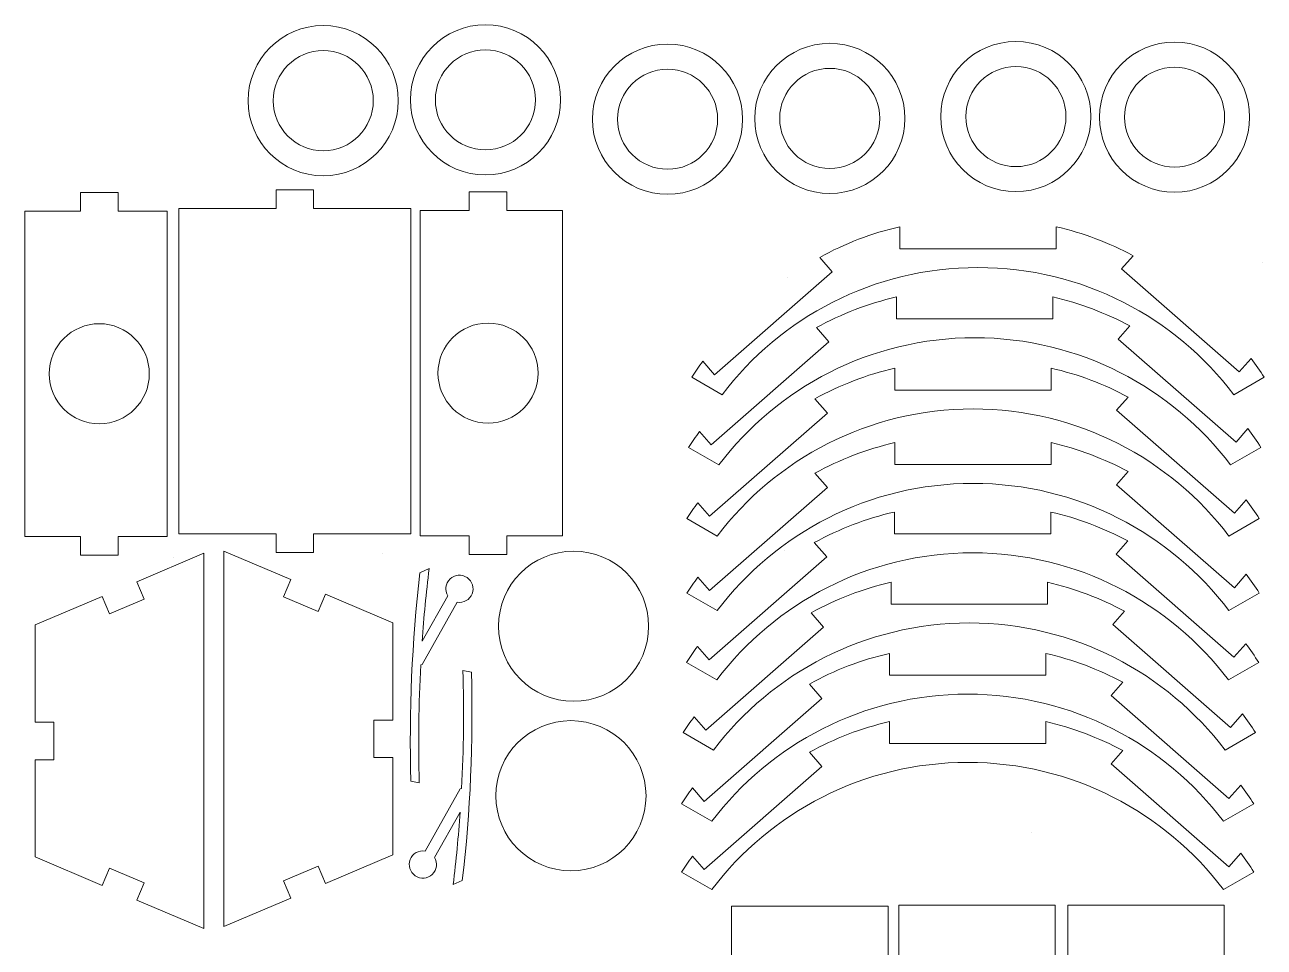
# Model space of a CAD drawing. Header units: centimetres. Extents: x -259 to 261, y 17 to 228.
# Drawn here: x -57.76 to -40.72, y 204.87 to 217.55 of the extents above; entities that cross this region are included whole.
import ezdxf

# ---------------------------------------------------------------- set-up
doc = ezdxf.new("R2010")
doc.units = ezdxf.units.CM
doc.header["$MEASUREMENT"] = 0
doc.layers.add('layer 1', color=7, linetype='Continuous')

msp = doc.modelspace()

# ---------------------------------------------------------------- linework, layer by layer
at = {"layer": 'layer 1', "color": 250, "lineweight": 9}
for points, knots in [([(-53.65698, 217.5347), (-54.22694, 217.5347), (-54.68898, 217.07265), (-54.68898, 216.50269), (-54.68898, 216.50269), (-54.68898, 215.93274), (-54.22694, 215.4707), (-53.65698, 215.4707), (-53.65698, 215.4707), (-53.08702, 215.4707), (-52.62498, 215.93274), (-52.62498, 216.50269), (-52.62498, 216.50269), (-52.62498, 217.07265), (-53.08701, 217.5347), (-53.65697, 217.5347)], [0, 0, 0, 0, 0.2, 0.2, 0.2, 0.2, 0.4, 0.4, 0.4, 0.4, 0.6, 0.6, 0.6, 0.6, 1, 1, 1, 1]), ([(-51.42718, 217.54594), (-51.99714, 217.54594), (-52.45918, 217.08389), (-52.45918, 216.51393), (-52.45918, 216.51393), (-52.45918, 215.94398), (-51.99714, 215.48194), (-51.42718, 215.48194), (-51.42718, 215.48194), (-50.85722, 215.48194), (-50.39518, 215.94398), (-50.39518, 216.51393), (-50.39518, 216.51393), (-50.39518, 217.08389), (-50.85721, 217.54594), (-51.42717, 217.54594)], [0, 0, 0, 0, 0.2, 0.2, 0.2, 0.2, 0.4, 0.4, 0.4, 0.4, 0.6, 0.6, 0.6, 0.6, 1, 1, 1, 1]), ([(-51.42718, 217.20194), (-51.80715, 217.20194), (-52.11518, 216.89391), (-52.11518, 216.51393), (-52.11518, 216.51393), (-52.11518, 216.13398), (-51.80715, 215.82593), (-51.42718, 215.82593), (-51.42718, 215.82593), (-51.04721, 215.82593), (-50.73918, 216.13397), (-50.73918, 216.51393), (-50.73918, 216.51393), (-50.73918, 216.89391), (-51.04721, 217.20194), (-51.42718, 217.20194)], [0, 0, 0, 0, 0.2, 0.2, 0.2, 0.2, 0.4, 0.4, 0.4, 0.4, 0.6, 0.6, 0.6, 0.6, 1, 1, 1, 1]), ([(-48.92411, 217.27986), (-49.49406, 217.27986), (-49.95611, 216.8178), (-49.95611, 216.24785), (-49.95611, 216.24785), (-49.95611, 215.6779), (-49.49406, 215.21586), (-48.92411, 215.21586), (-48.92411, 215.21586), (-48.35415, 215.21586), (-47.89211, 215.6779), (-47.89211, 216.24785), (-47.89211, 216.24785), (-47.89211, 216.8178), (-48.35414, 217.27986), (-48.9241, 217.27986)], [0, 0, 0, 0, 0.2, 0.2, 0.2, 0.2, 0.4, 0.4, 0.4, 0.4, 0.6, 0.6, 0.6, 0.6, 1, 1, 1, 1]), ([(-46.69431, 217.2911), (-47.26426, 217.2911), (-47.72631, 216.82904), (-47.72631, 216.25909), (-47.72631, 216.25909), (-47.72631, 215.68914), (-47.26426, 215.2271), (-46.69431, 215.2271), (-46.69431, 215.2271), (-46.12435, 215.2271), (-45.66231, 215.68914), (-45.66231, 216.25909), (-45.66231, 216.25909), (-45.66231, 216.82904), (-46.12434, 217.2911), (-46.6943, 217.2911)], [0, 0, 0, 0, 0.2, 0.2, 0.2, 0.2, 0.4, 0.4, 0.4, 0.4, 0.6, 0.6, 0.6, 0.6, 1, 1, 1, 1]), ([(-44.13663, 217.31626), (-44.70659, 217.31626), (-45.16863, 216.85421), (-45.16863, 216.28425), (-45.16863, 216.28425), (-45.16863, 215.7143), (-44.70659, 215.25226), (-44.13663, 215.25226), (-44.13663, 215.25226), (-43.56668, 215.25226), (-43.10463, 215.7143), (-43.10463, 216.28425), (-43.10463, 216.28425), (-43.10463, 216.85421), (-43.56667, 217.31626), (-44.13662, 217.31626)], [0, 0, 0, 0, 0.2, 0.2, 0.2, 0.2, 0.4, 0.4, 0.4, 0.4, 0.6, 0.6, 0.6, 0.6, 1, 1, 1, 1]), ([(-41.95578, 217.30827), (-42.52574, 217.30827), (-42.98778, 216.84622), (-42.98778, 216.27626), (-42.98778, 216.27626), (-42.98778, 215.70631), (-42.52574, 215.24427), (-41.95578, 215.24427), (-41.95578, 215.24427), (-41.38583, 215.24427), (-40.92378, 215.70631), (-40.92378, 216.27626), (-40.92378, 216.27626), (-40.92378, 216.84622), (-41.38582, 217.30827), (-41.95578, 217.30827)], [0, 0, 0, 0, 0.2, 0.2, 0.2, 0.2, 0.4, 0.4, 0.4, 0.4, 0.6, 0.6, 0.6, 0.6, 1, 1, 1, 1]), ([(-53.65698, 217.1907), (-54.03695, 217.1907), (-54.34498, 216.88267), (-54.34498, 216.50269), (-54.34498, 216.50269), (-54.34498, 216.12274), (-54.03695, 215.8147), (-53.65698, 215.8147), (-53.65698, 215.8147), (-53.27701, 215.8147), (-52.96898, 216.12272), (-52.96898, 216.50269), (-52.96898, 216.50269), (-52.96898, 216.88267), (-53.27701, 217.1907), (-53.65698, 217.1907)], [0, 0, 0, 0, 0.2, 0.2, 0.2, 0.2, 0.4, 0.4, 0.4, 0.4, 0.6, 0.6, 0.6, 0.6, 1, 1, 1, 1]), ([(-48.92411, 216.93586), (-49.30408, 216.93586), (-49.61211, 216.62782), (-49.61211, 216.24785), (-49.61211, 216.24785), (-49.61211, 215.86789), (-49.30408, 215.55986), (-48.92411, 215.55986), (-48.92411, 215.55986), (-48.54414, 215.55986), (-48.23611, 215.86787), (-48.23611, 216.24785), (-48.23611, 216.24785), (-48.23611, 216.62782), (-48.54413, 216.93586), (-48.92411, 216.93586)], [0, 0, 0, 0, 0.2, 0.2, 0.2, 0.2, 0.4, 0.4, 0.4, 0.4, 0.6, 0.6, 0.6, 0.6, 1, 1, 1, 1]), ([(-46.69431, 216.9471), (-47.07428, 216.9471), (-47.38231, 216.63906), (-47.38231, 216.25909), (-47.38231, 216.25909), (-47.38231, 215.87913), (-47.07428, 215.57109), (-46.69431, 215.57109), (-46.69431, 215.57109), (-46.31434, 215.57109), (-46.00631, 215.87912), (-46.00631, 216.25909), (-46.00631, 216.25909), (-46.00631, 216.63906), (-46.31433, 216.9471), (-46.69431, 216.9471)], [0, 0, 0, 0, 0.2, 0.2, 0.2, 0.2, 0.4, 0.4, 0.4, 0.4, 0.6, 0.6, 0.6, 0.6, 1, 1, 1, 1]), ([(-44.13663, 216.97226), (-44.51661, 216.97226), (-44.82463, 216.66423), (-44.82463, 216.28425), (-44.82463, 216.28425), (-44.82463, 215.9043), (-44.51661, 215.59625), (-44.13663, 215.59625), (-44.13663, 215.59625), (-43.75667, 215.59625), (-43.44863, 215.90429), (-43.44863, 216.28425), (-43.44863, 216.28425), (-43.44863, 216.66423), (-43.75666, 216.97226), (-44.13663, 216.97226)], [0, 0, 0, 0, 0.2, 0.2, 0.2, 0.2, 0.4, 0.4, 0.4, 0.4, 0.6, 0.6, 0.6, 0.6, 1, 1, 1, 1]), ([(-41.95578, 216.96427), (-42.33576, 216.96427), (-42.64378, 216.65624), (-42.64378, 216.27626), (-42.64378, 216.27626), (-42.64378, 215.89631), (-42.33576, 215.58826), (-41.95578, 215.58826), (-41.95578, 215.58826), (-41.57582, 215.58826), (-41.26778, 215.8963), (-41.26778, 216.27626), (-41.26778, 216.27626), (-41.26778, 216.65624), (-41.57581, 216.96427), (-41.95578, 216.96427)], [0, 0, 0, 0, 0.2, 0.2, 0.2, 0.2, 0.4, 0.4, 0.4, 0.4, 0.6, 0.6, 0.6, 0.6, 1, 1, 1, 1]), ([(-52.45239, 210.54857), (-52.45239, 210.54857), (-52.45239, 215.02057), (-52.45239, 215.02057), (-52.45239, 215.02057), (-52.45239, 215.02057), (-53.78938, 215.02057), (-53.78938, 215.02057), (-53.78938, 215.02057), (-53.78938, 215.02057), (-53.78938, 215.27857), (-53.78938, 215.27857), (-53.78938, 215.27857), (-53.78938, 215.27857), (-54.30538, 215.27857), (-54.30538, 215.27857), (-54.30538, 215.27857), (-54.30538, 215.27857), (-54.30538, 215.02057), (-54.30538, 215.02057), (-54.30538, 215.02057), (-54.30538, 215.02057), (-55.64236, 215.02057), (-55.64236, 215.02057), (-55.64236, 215.02057), (-55.64236, 215.02057), (-55.64236, 210.54857), (-55.64236, 210.54857), (-55.64236, 210.54857), (-55.64236, 210.54857), (-54.30538, 210.54857), (-54.30538, 210.54857), (-54.30538, 210.54857), (-54.30538, 210.54857), (-54.30538, 210.29056), (-54.30538, 210.29056), (-54.30538, 210.29056), (-54.30538, 210.29056), (-53.78938, 210.29056), (-53.78938, 210.29056), (-53.78938, 210.29056), (-53.78938, 210.29056), (-53.78938, 210.54857), (-53.78938, 210.54857), (-53.78938, 210.54857), (-53.78938, 210.54857), (-52.45239, 210.54857), (-52.45239, 210.54857)], [0, 0, 0, 0, 0.07692308, 0.07692308, 0.07692308, 0.07692308, 0.15384615, 0.15384615, 0.15384615, 0.15384615, 0.23076923, 0.23076923, 0.23076923, 0.23076923, 0.30769231, 0.30769231, 0.30769231, 0.30769231, 0.38461538, 0.38461538, 0.38461538, 0.38461538, 0.46153846, 0.46153846, 0.46153846, 0.46153846, 0.53846154, 0.53846154, 0.53846154, 0.53846154, 0.61538462, 0.61538462, 0.61538462, 0.61538462, 0.69230769, 0.69230769, 0.69230769, 0.69230769, 0.76923077, 0.76923077, 0.76923077, 0.76923077, 0.84615385, 0.84615385, 0.84615385, 0.84615385, 1, 1, 1, 1]), ([(-45.73265, 214.76902), (-45.73265, 214.76902), (-45.73265, 214.46803), (-45.73265, 214.46803), (-45.73265, 214.46803), (-45.73265, 214.46803), (-43.58265, 214.46803), (-43.58265, 214.46803), (-43.58265, 214.46803), (-43.58265, 214.46803), (-43.58265, 214.76902), (-43.58265, 214.76902)], [0, 0, 0, 0, 0.25, 0.25, 0.25, 0.25, 0.5, 0.5, 0.5, 0.5, 1, 1, 1, 1]), ([(-48.43989, 212.91996), (-48.43989, 212.91996), (-48.27819, 212.73517), (-48.27819, 212.73517), (-48.27819, 212.73517), (-48.27819, 212.73517), (-46.66024, 214.15107), (-46.66024, 214.15107), (-46.66024, 214.15107), (-46.66024, 214.15107), (-46.83309, 214.34859), (-46.83309, 214.34859)], [0, 0, 0, 0, 0.25, 0.25, 0.25, 0.25, 0.5, 0.5, 0.5, 0.5, 1, 1, 1, 1]), ([(-42.52526, 214.3719), (-42.52526, 214.3719), (-42.68411, 214.19038), (-42.68411, 214.19038), (-42.68411, 214.19038), (-42.68411, 214.19038), (-41.06617, 212.77448), (-41.06617, 212.77448), (-41.06617, 212.77448), (-41.06617, 212.77448), (-40.90446, 212.95927), (-40.90446, 212.95927)], [0, 0, 0, 0, 0.25, 0.25, 0.25, 0.25, 0.5, 0.5, 0.5, 0.5, 1, 1, 1, 1]), ([(-41.14047, 212.46099), (-41.94613, 213.52302), (-43.22179, 214.20895), (-44.65765, 214.20895), (-44.65765, 214.20895), (-46.0935, 214.20895), (-47.36917, 213.52302), (-48.17482, 212.46099)], [0, 0, 0, 0, 0.33333333, 0.33333333, 0.33333333, 0.33333333, 1, 1, 1, 1]), ([(-45.77774, 213.80379), (-45.77774, 213.80379), (-45.77774, 213.50279), (-45.77774, 213.50279), (-45.77774, 213.50279), (-45.77774, 213.50279), (-43.62774, 213.50279), (-43.62774, 213.50279), (-43.62774, 213.50279), (-43.62774, 213.50279), (-43.62774, 213.80379), (-43.62774, 213.80379)], [0, 0, 0, 0, 0.25, 0.25, 0.25, 0.25, 0.5, 0.5, 0.5, 0.5, 1, 1, 1, 1]), ([(-56.73478, 213.43622), (-57.11476, 213.43622), (-57.42278, 213.12821), (-57.42278, 212.74823), (-57.42278, 212.74823), (-57.42278, 212.36826), (-57.11476, 212.06022), (-56.73478, 212.06022), (-56.73478, 212.06022), (-56.35482, 212.06022), (-56.04678, 212.36826), (-56.04678, 212.74823), (-56.04678, 212.74823), (-56.04678, 213.12819), (-56.35481, 213.43622), (-56.73478, 213.43622)], [0, 0, 0, 0, 0.2, 0.2, 0.2, 0.2, 0.4, 0.4, 0.4, 0.4, 0.6, 0.6, 0.6, 0.6, 1, 1, 1, 1]), ([(-51.39127, 213.44529), (-51.77124, 213.44529), (-52.07927, 213.13727), (-52.07927, 212.7573), (-52.07927, 212.7573), (-52.07927, 212.37732), (-51.77124, 212.06929), (-51.39127, 212.06929), (-51.39127, 212.06929), (-51.0113, 212.06929), (-50.70327, 212.37732), (-50.70327, 212.7573), (-50.70327, 212.7573), (-50.70327, 213.13725), (-51.01129, 213.44529), (-51.39127, 213.44529)], [0, 0, 0, 0, 0.2, 0.2, 0.2, 0.2, 0.4, 0.4, 0.4, 0.4, 0.6, 0.6, 0.6, 0.6, 1, 1, 1, 1]), ([(-48.48498, 211.95472), (-48.48498, 211.95472), (-48.32328, 211.76993), (-48.32328, 211.76993), (-48.32328, 211.76993), (-48.32328, 211.76993), (-46.70533, 213.18583), (-46.70533, 213.18583), (-46.70533, 213.18583), (-46.70533, 213.18583), (-46.87818, 213.38335), (-46.87818, 213.38335)], [0, 0, 0, 0, 0.25, 0.25, 0.25, 0.25, 0.5, 0.5, 0.5, 0.5, 1, 1, 1, 1]), ([(-42.57035, 213.40666), (-42.57035, 213.40666), (-42.7292, 213.22514), (-42.7292, 213.22514), (-42.7292, 213.22514), (-42.7292, 213.22514), (-41.11126, 211.80924), (-41.11126, 211.80924), (-41.11126, 211.80924), (-41.11126, 211.80924), (-40.94955, 211.99403), (-40.94955, 211.99403)], [0, 0, 0, 0, 0.25, 0.25, 0.25, 0.25, 0.5, 0.5, 0.5, 0.5, 1, 1, 1, 1]), ([(-41.18556, 211.49575), (-41.99122, 212.55779), (-43.26688, 213.24371), (-44.70274, 213.24371), (-44.70274, 213.24371), (-46.13859, 213.24371), (-47.41426, 212.55779), (-48.21991, 211.49575)], [0, 0, 0, 0, 0.33333333, 0.33333333, 0.33333333, 0.33333333, 1, 1, 1, 1]), ([(-45.80048, 212.82537), (-45.80048, 212.82537), (-45.80048, 212.52437), (-45.80048, 212.52437), (-45.80048, 212.52437), (-45.80048, 212.52437), (-43.65048, 212.52437), (-43.65048, 212.52437), (-43.65048, 212.52437), (-43.65048, 212.52437), (-43.65048, 212.82537), (-43.65048, 212.82537)], [0, 0, 0, 0, 0.25, 0.25, 0.25, 0.25, 0.5, 0.5, 0.5, 0.5, 1, 1, 1, 1]), ([(-42.5931, 212.42823), (-42.5931, 212.42823), (-42.75195, 212.24672), (-42.75195, 212.24672), (-42.75195, 212.24672), (-42.75195, 212.24672), (-41.134, 210.83081), (-41.134, 210.83081), (-41.134, 210.83081), (-41.134, 210.83081), (-40.9723, 211.0156), (-40.9723, 211.0156)], [0, 0, 0, 0, 0.25, 0.25, 0.25, 0.25, 0.5, 0.5, 0.5, 0.5, 1, 1, 1, 1]), ([(-48.50773, 210.9763), (-48.50773, 210.9763), (-48.34602, 210.79151), (-48.34602, 210.79151), (-48.34602, 210.79151), (-48.34602, 210.79151), (-46.72808, 212.2074), (-46.72808, 212.2074), (-46.72808, 212.2074), (-46.72808, 212.2074), (-46.90093, 212.40493), (-46.90093, 212.40493)], [0, 0, 0, 0, 0.25, 0.25, 0.25, 0.25, 0.5, 0.5, 0.5, 0.5, 1, 1, 1, 1]), ([(-41.20831, 210.51733), (-42.01396, 211.57937), (-43.28963, 212.26528), (-44.72548, 212.26528), (-44.72548, 212.26528), (-46.16134, 212.26528), (-47.43701, 211.57937), (-48.24266, 210.51733)], [0, 0, 0, 0, 0.33333333, 0.33333333, 0.33333333, 0.33333333, 1, 1, 1, 1]), ([(-45.80048, 211.80143), (-45.80048, 211.80143), (-45.80048, 211.50043), (-45.80048, 211.50043), (-45.80048, 211.50043), (-45.80048, 211.50043), (-43.65048, 211.50043), (-43.65048, 211.50043), (-43.65048, 211.50043), (-43.65048, 211.50043), (-43.65048, 211.80143), (-43.65048, 211.80143)], [0, 0, 0, 0, 0.25, 0.25, 0.25, 0.25, 0.5, 0.5, 0.5, 0.5, 1, 1, 1, 1]), ([(-42.5931, 211.40429), (-42.5931, 211.40429), (-42.75195, 211.22277), (-42.75195, 211.22277), (-42.75195, 211.22277), (-42.75195, 211.22277), (-41.134, 209.80688), (-41.134, 209.80688), (-41.134, 209.80688), (-41.134, 209.80688), (-40.9723, 209.99167), (-40.9723, 209.99167)], [0, 0, 0, 0, 0.25, 0.25, 0.25, 0.25, 0.5, 0.5, 0.5, 0.5, 1, 1, 1, 1]), ([(-48.50773, 209.95236), (-48.50773, 209.95236), (-48.34602, 209.76757), (-48.34602, 209.76757), (-48.34602, 209.76757), (-48.34602, 209.76757), (-46.72808, 211.18346), (-46.72808, 211.18346), (-46.72808, 211.18346), (-46.72808, 211.18346), (-46.90093, 211.38099), (-46.90093, 211.38099)], [0, 0, 0, 0, 0.25, 0.25, 0.25, 0.25, 0.5, 0.5, 0.5, 0.5, 1, 1, 1, 1]), ([(-41.20831, 209.49338), (-42.01396, 210.55543), (-43.28963, 211.24135), (-44.72548, 211.24135), (-44.72548, 211.24135), (-46.16134, 211.24135), (-47.43701, 210.55543), (-48.24266, 209.49338)], [0, 0, 0, 0, 0.33333333, 0.33333333, 0.33333333, 0.33333333, 1, 1, 1, 1]), ([(-45.80665, 210.84758), (-45.80665, 210.84758), (-45.80665, 210.54659), (-45.80665, 210.54659), (-45.80665, 210.54659), (-45.80665, 210.54659), (-43.65665, 210.54659), (-43.65665, 210.54659), (-43.65665, 210.54659), (-43.65665, 210.54659), (-43.65665, 210.84758), (-43.65665, 210.84758)], [0, 0, 0, 0, 0.25, 0.25, 0.25, 0.25, 0.5, 0.5, 0.5, 0.5, 1, 1, 1, 1]), ([(-48.51389, 208.99852), (-48.51389, 208.99852), (-48.35219, 208.81373), (-48.35219, 208.81373), (-48.35219, 208.81373), (-48.35219, 208.81373), (-46.73425, 210.22963), (-46.73425, 210.22963), (-46.73425, 210.22963), (-46.73425, 210.22963), (-46.9071, 210.42715), (-46.9071, 210.42715)], [0, 0, 0, 0, 0.25, 0.25, 0.25, 0.25, 0.5, 0.5, 0.5, 0.5, 1, 1, 1, 1]), ([(-42.59926, 210.45046), (-42.59926, 210.45046), (-42.75811, 210.26894), (-42.75811, 210.26894), (-42.75811, 210.26894), (-42.75811, 210.26894), (-41.14017, 208.85304), (-41.14017, 208.85304), (-41.14017, 208.85304), (-41.14017, 208.85304), (-40.97846, 209.03783), (-40.97846, 209.03783)], [0, 0, 0, 0, 0.25, 0.25, 0.25, 0.25, 0.5, 0.5, 0.5, 0.5, 1, 1, 1, 1]), ([(-50.21583, 210.31), (-50.78578, 210.31), (-51.24783, 209.84795), (-51.24783, 209.278), (-51.24783, 209.278), (-51.24783, 208.70805), (-50.78578, 208.246), (-50.21583, 208.246), (-50.21583, 208.246), (-49.64587, 208.246), (-49.18383, 208.70805), (-49.18383, 209.278), (-49.18383, 209.278), (-49.18383, 209.84795), (-49.64586, 210.31), (-50.21582, 210.31)], [0, 0, 0, 0, 0.2, 0.2, 0.2, 0.2, 0.4, 0.4, 0.4, 0.4, 0.6, 0.6, 0.6, 0.6, 1, 1, 1, 1]), ([(-41.21447, 208.53956), (-42.02013, 209.60159), (-43.29579, 210.28752), (-44.73165, 210.28752), (-44.73165, 210.28752), (-46.16751, 210.28752), (-47.44318, 209.60159), (-48.24883, 208.53956)], [0, 0, 0, 0, 0.33333333, 0.33333333, 0.33333333, 0.33333333, 1, 1, 1, 1]), ([(-51.81468, 209.60738), (-51.72798, 209.59333), (-51.64319, 209.64148), (-51.61084, 209.72314), (-51.61084, 209.72314), (-51.5785, 209.80479), (-51.6073, 209.89794), (-51.68009, 209.94708), (-51.68009, 209.94708), (-51.75288, 209.99621), (-51.85005, 209.98809), (-51.91368, 209.92757), (-51.91368, 209.92757), (-51.97731, 209.86704), (-51.99026, 209.7704), (-51.94482, 209.69524)], [0, 0, 0, 0, 0.2, 0.2, 0.2, 0.2, 0.4, 0.4, 0.4, 0.4, 0.6, 0.6, 0.6, 0.6, 1, 1, 1, 1]), ([(-45.85174, 209.88235), (-45.85174, 209.88235), (-45.85174, 209.58135), (-45.85174, 209.58135), (-45.85174, 209.58135), (-45.85174, 209.58135), (-43.70174, 209.58135), (-43.70174, 209.58135), (-43.70174, 209.58135), (-43.70174, 209.58135), (-43.70174, 209.88235), (-43.70174, 209.88235)], [0, 0, 0, 0, 0.25, 0.25, 0.25, 0.25, 0.5, 0.5, 0.5, 0.5, 1, 1, 1, 1]), ([(-48.55898, 208.03328), (-48.55898, 208.03328), (-48.39728, 207.8485), (-48.39728, 207.8485), (-48.39728, 207.8485), (-48.39728, 207.8485), (-46.77934, 209.26439), (-46.77934, 209.26439), (-46.77934, 209.26439), (-46.77934, 209.26439), (-46.95219, 209.46192), (-46.95219, 209.46192)], [0, 0, 0, 0, 0.25, 0.25, 0.25, 0.25, 0.5, 0.5, 0.5, 0.5, 1, 1, 1, 1]), ([(-42.64435, 209.48522), (-42.64435, 209.48522), (-42.8032, 209.3037), (-42.8032, 209.3037), (-42.8032, 209.3037), (-42.8032, 209.3037), (-41.18526, 207.88781), (-41.18526, 207.88781), (-41.18526, 207.88781), (-41.18526, 207.88781), (-41.02355, 208.07259), (-41.02355, 208.07259)], [0, 0, 0, 0, 0.25, 0.25, 0.25, 0.25, 0.5, 0.5, 0.5, 0.5, 1, 1, 1, 1]), ([(-41.25956, 207.57431), (-42.06522, 208.63635), (-43.34088, 209.32228), (-44.77674, 209.32228), (-44.77674, 209.32228), (-46.2126, 209.32228), (-47.48827, 208.63635), (-48.29392, 207.57431)], [0, 0, 0, 0, 0.33333333, 0.33333333, 0.33333333, 0.33333333, 1, 1, 1, 1]), ([(-45.87449, 208.90393), (-45.87449, 208.90393), (-45.87449, 208.60293), (-45.87449, 208.60293), (-45.87449, 208.60293), (-45.87449, 208.60293), (-43.72449, 208.60293), (-43.72449, 208.60293), (-43.72449, 208.60293), (-43.72449, 208.60293), (-43.72449, 208.90393), (-43.72449, 208.90393)], [0, 0, 0, 0, 0.25, 0.25, 0.25, 0.25, 0.5, 0.5, 0.5, 0.5, 1, 1, 1, 1]), ([(-42.6671, 208.50679), (-42.6671, 208.50679), (-42.82595, 208.32528), (-42.82595, 208.32528), (-42.82595, 208.32528), (-42.82595, 208.32528), (-41.20801, 206.90938), (-41.20801, 206.90938), (-41.20801, 206.90938), (-41.20801, 206.90938), (-41.0463, 207.09416), (-41.0463, 207.09416)], [0, 0, 0, 0, 0.25, 0.25, 0.25, 0.25, 0.5, 0.5, 0.5, 0.5, 1, 1, 1, 1]), ([(-48.58173, 207.05486), (-48.58173, 207.05486), (-48.42003, 206.87007), (-48.42003, 206.87007), (-48.42003, 206.87007), (-48.42003, 206.87007), (-46.80208, 208.28596), (-46.80208, 208.28596), (-46.80208, 208.28596), (-46.80208, 208.28596), (-46.97493, 208.48349), (-46.97493, 208.48349)], [0, 0, 0, 0, 0.25, 0.25, 0.25, 0.25, 0.5, 0.5, 0.5, 0.5, 1, 1, 1, 1]), ([(-41.28231, 206.5959), (-42.08797, 207.65794), (-43.36363, 208.34385), (-44.79949, 208.34385), (-44.79949, 208.34385), (-46.23534, 208.34385), (-47.51101, 207.65794), (-48.31666, 206.5959)], [0, 0, 0, 0, 0.33333333, 0.33333333, 0.33333333, 0.33333333, 1, 1, 1, 1]), ([(-50.25223, 207.97998), (-50.82219, 207.97998), (-51.28423, 207.51793), (-51.28423, 206.94797), (-51.28423, 206.94797), (-51.28423, 206.37802), (-50.82219, 205.91598), (-50.25223, 205.91598), (-50.25223, 205.91598), (-49.68227, 205.91598), (-49.22023, 206.37802), (-49.22023, 206.94797), (-49.22023, 206.94797), (-49.22023, 207.51793), (-49.68227, 207.97998), (-50.25222, 207.97998)], [0, 0, 0, 0, 0.2, 0.2, 0.2, 0.2, 0.4, 0.4, 0.4, 0.4, 0.6, 0.6, 0.6, 0.6, 1, 1, 1, 1]), ([(-45.87449, 207.96598), (-45.87449, 207.96598), (-45.87449, 207.66499), (-45.87449, 207.66499), (-45.87449, 207.66499), (-45.87449, 207.66499), (-43.72449, 207.66499), (-43.72449, 207.66499), (-43.72449, 207.66499), (-43.72449, 207.66499), (-43.72449, 207.96598), (-43.72449, 207.96598)], [0, 0, 0, 0, 0.25, 0.25, 0.25, 0.25, 0.5, 0.5, 0.5, 0.5, 1, 1, 1, 1]), ([(-48.58173, 206.11692), (-48.58173, 206.11692), (-48.42003, 205.93213), (-48.42003, 205.93213), (-48.42003, 205.93213), (-48.42003, 205.93213), (-46.80208, 207.34802), (-46.80208, 207.34802), (-46.80208, 207.34802), (-46.80208, 207.34802), (-46.97493, 207.54554), (-46.97493, 207.54554)], [0, 0, 0, 0, 0.25, 0.25, 0.25, 0.25, 0.5, 0.5, 0.5, 0.5, 1, 1, 1, 1]), ([(-42.6671, 207.56885), (-42.6671, 207.56885), (-42.82595, 207.38733), (-42.82595, 207.38733), (-42.82595, 207.38733), (-42.82595, 207.38733), (-41.20801, 205.97143), (-41.20801, 205.97143), (-41.20801, 205.97143), (-41.20801, 205.97143), (-41.0463, 206.15622), (-41.0463, 206.15622)], [0, 0, 0, 0, 0.25, 0.25, 0.25, 0.25, 0.5, 0.5, 0.5, 0.5, 1, 1, 1, 1]), ([(-41.28231, 205.65795), (-42.08797, 206.71999), (-43.36363, 207.40591), (-44.79949, 207.40591), (-44.79949, 207.40591), (-46.23534, 207.40591), (-47.51101, 206.71999), (-48.31666, 205.65795)], [0, 0, 0, 0, 0.33333333, 0.33333333, 0.33333333, 0.33333333, 1, 1, 1, 1]), ([(-52.25723, 206.18708), (-52.34391, 206.20112), (-52.42871, 206.15297), (-52.46105, 206.07131), (-52.46105, 206.07131), (-52.4934, 205.98967), (-52.4646, 205.89651), (-52.39181, 205.84737), (-52.39181, 205.84737), (-52.31902, 205.79825), (-52.22185, 205.80637), (-52.15821, 205.86688), (-52.15821, 205.86688), (-52.09458, 205.92741), (-52.08163, 206.02406), (-52.12707, 206.09921)], [0, 0, 0, 0, 0.2, 0.2, 0.2, 0.2, 0.4, 0.4, 0.4, 0.4, 0.6, 0.6, 0.6, 0.6, 1, 1, 1, 1]), ([(-45.74529, 202.17364), (-45.74529, 202.17364), (-43.59529, 202.17364), (-43.59529, 202.17364), (-43.59529, 202.17364), (-43.59529, 202.17364), (-43.59529, 205.44164), (-43.59529, 205.44164), (-43.59529, 205.44164), (-43.59529, 205.44164), (-45.74529, 205.44164), (-45.74529, 205.44164), (-45.74529, 205.44164), (-45.74529, 205.44164), (-45.74529, 202.17364), (-45.74529, 202.17364)], [0, 0, 0, 0, 0.2, 0.2, 0.2, 0.2, 0.4, 0.4, 0.4, 0.4, 0.6, 0.6, 0.6, 0.6, 1, 1, 1, 1]), ([(-43.42435, 202.17364), (-43.42435, 202.17364), (-41.27435, 202.17364), (-41.27435, 202.17364), (-41.27435, 202.17364), (-41.27435, 202.17364), (-41.27435, 205.44164), (-41.27435, 205.44164), (-41.27435, 205.44164), (-41.27435, 205.44164), (-43.42435, 205.44164), (-43.42435, 205.44164), (-43.42435, 205.44164), (-43.42435, 205.44164), (-43.42435, 202.17364), (-43.42435, 202.17364)], [0, 0, 0, 0, 0.2, 0.2, 0.2, 0.2, 0.4, 0.4, 0.4, 0.4, 0.6, 0.6, 0.6, 0.6, 1, 1, 1, 1]), ([(-48.04346, 202.16226), (-48.04346, 202.16226), (-45.89346, 202.16226), (-45.89346, 202.16226), (-45.89346, 202.16226), (-45.89346, 202.16226), (-45.89346, 205.43026), (-45.89346, 205.43026), (-45.89346, 205.43026), (-45.89346, 205.43026), (-48.04346, 205.43026), (-48.04346, 205.43026), (-48.04346, 205.43026), (-48.04346, 205.43026), (-48.04346, 202.16226), (-48.04346, 202.16226)], [0, 0, 0, 0, 0.2, 0.2, 0.2, 0.2, 0.4, 0.4, 0.4, 0.4, 0.6, 0.6, 0.6, 0.6, 1, 1, 1, 1])]:
    msp.add_open_spline(points, degree=3, knots=knots, dxfattribs=at)
for points in [[(-53.65697, 217.5347), (-53.65697, 217.5347), (-53.65698, 217.5347), (-53.65698, 217.5347)], [(-51.42717, 217.54594), (-51.42717, 217.54594), (-51.42718, 217.54594), (-51.42718, 217.54594)], [(-48.9241, 217.27986), (-48.9241, 217.27986), (-48.92411, 217.27986), (-48.92411, 217.27986)], [(-46.6943, 217.2911), (-46.6943, 217.2911), (-46.69431, 217.2911), (-46.69431, 217.2911)], [(-44.13662, 217.31626), (-44.13662, 217.31626), (-44.13663, 217.31626), (-44.13663, 217.31626)], [(-41.95578, 217.30827), (-41.95578, 217.30827), (-41.95578, 217.30827), (-41.95578, 217.30827)], [(-56.99278, 215.24223), (-56.99278, 215.24223), (-56.99278, 214.98423), (-56.99278, 214.98423)], [(-56.47678, 215.24223), (-56.47678, 215.24223), (-56.99278, 215.24223), (-56.99278, 215.24223)], [(-56.47678, 214.98423), (-56.47678, 214.98423), (-56.47678, 215.24223), (-56.47678, 215.24223)], [(-51.64927, 214.9933), (-51.64927, 214.9933), (-51.64927, 215.2513), (-51.64927, 215.2513)], [(-51.64927, 215.2513), (-51.64927, 215.2513), (-51.13327, 215.2513), (-51.13327, 215.2513)], [(-51.13327, 215.2513), (-51.13327, 215.2513), (-51.13327, 214.9933), (-51.13327, 214.9933)], [(-57.75841, 214.98423), (-57.75841, 214.98423), (-56.99278, 214.98423), (-56.99278, 214.98423)], [(-57.75841, 210.51223), (-57.75841, 210.51223), (-57.75841, 214.98423), (-57.75841, 214.98423)], [(-56.47678, 214.98423), (-56.47678, 214.98423), (-55.80049, 214.98423), (-55.80049, 214.98423)], [(-55.80049, 210.51223), (-55.80049, 210.51223), (-55.80049, 214.98423), (-55.80049, 214.98423)], [(-51.64927, 214.9933), (-51.64927, 214.9933), (-52.32557, 214.9933), (-52.32557, 214.9933)], [(-52.32557, 210.5213), (-52.32557, 210.5213), (-52.32557, 214.9933), (-52.32557, 214.9933)], [(-50.36763, 214.9933), (-50.36763, 214.9933), (-51.13327, 214.9933), (-51.13327, 214.9933)], [(-50.36763, 210.5213), (-50.36763, 210.5213), (-50.36763, 214.9933), (-50.36763, 214.9933)], [(-46.83309, 214.34859), (-46.48807, 214.53773), (-46.11919, 214.68101), (-45.73265, 214.76902)], [(-43.58265, 214.76902), (-43.21214, 214.68466), (-42.85786, 214.54954), (-42.52526, 214.3719)], [(-40.75202, 214.28461), (-40.75202, 214.28461), (-40.75202, 214.28461), (-40.75202, 214.28461)], [(-47.27941, 214.07584), (-47.27941, 214.07584), (-47.27941, 214.07585), (-47.27941, 214.07585)], [(-46.87818, 213.38335), (-46.53316, 213.57249), (-46.16428, 213.71577), (-45.77774, 213.80379)], [(-43.62774, 213.80379), (-43.25723, 213.71941), (-42.90295, 213.58429), (-42.57035, 213.40666)], [(-40.90446, 212.95927), (-40.8418, 212.87532), (-40.78149, 212.78938), (-40.72365, 212.70164)], [(-48.59164, 212.70164), (-48.54279, 212.77574), (-48.49218, 212.84855), (-48.43989, 212.91996)], [(-46.90093, 212.40493), (-46.55591, 212.59408), (-46.18703, 212.73735), (-45.80048, 212.82537)], [(-43.65048, 212.82537), (-43.27998, 212.741), (-42.92569, 212.60588), (-42.5931, 212.42823)], [(-48.17482, 212.46099), (-48.17482, 212.46099), (-48.59164, 212.70164), (-48.59164, 212.70164)], [(-40.72365, 212.70164), (-40.72365, 212.70164), (-41.14047, 212.46099), (-41.14047, 212.46099)], [(-48.63673, 211.73639), (-48.58788, 211.81051), (-48.53727, 211.88331), (-48.48498, 211.95472)], [(-40.94955, 211.99403), (-40.88689, 211.91009), (-40.82658, 211.82414), (-40.76874, 211.73639)], [(-46.90093, 211.38099), (-46.55591, 211.57014), (-46.18703, 211.7134), (-45.80048, 211.80143)], [(-43.65048, 211.80143), (-43.27998, 211.71705), (-42.92569, 211.58193), (-42.5931, 211.40429)], [(-48.21991, 211.49575), (-48.21991, 211.49575), (-48.63673, 211.73639), (-48.63673, 211.73639)], [(-40.76874, 211.73639), (-40.76874, 211.73639), (-41.18556, 211.49575), (-41.18556, 211.49575)], [(-48.65948, 210.75798), (-48.61063, 210.83208), (-48.56002, 210.90489), (-48.50773, 210.9763)], [(-40.9723, 211.0156), (-40.90964, 210.93166), (-40.84933, 210.84572), (-40.79149, 210.75798)], [(-48.24266, 210.51733), (-48.24266, 210.51733), (-48.65948, 210.75798), (-48.65948, 210.75798)], [(-46.9071, 210.42715), (-46.56207, 210.61629), (-46.19319, 210.75957), (-45.80665, 210.84758)], [(-43.65665, 210.84758), (-43.28614, 210.76322), (-42.93186, 210.6281), (-42.59926, 210.45046)], [(-40.79149, 210.75798), (-40.79149, 210.75798), (-41.20831, 210.51733), (-41.20831, 210.51733)], [(-57.75841, 210.51223), (-57.75841, 210.51223), (-56.99278, 210.51223), (-56.99278, 210.51223)], [(-56.99278, 210.25422), (-56.99278, 210.25422), (-56.99278, 210.51223), (-56.99278, 210.51223)], [(-56.47678, 210.51223), (-56.47678, 210.51223), (-56.47678, 210.25422), (-56.47678, 210.25422)], [(-56.47678, 210.51223), (-56.47678, 210.51223), (-55.80049, 210.51223), (-55.80049, 210.51223)], [(-51.64927, 210.5213), (-51.64927, 210.5213), (-52.32557, 210.5213), (-52.32557, 210.5213)], [(-51.64927, 210.5213), (-51.64927, 210.5213), (-51.64927, 210.26329), (-51.64927, 210.26329)], [(-51.13327, 210.26329), (-51.13327, 210.26329), (-51.13327, 210.5213), (-51.13327, 210.5213)], [(-50.36763, 210.5213), (-50.36763, 210.5213), (-51.13327, 210.5213), (-51.13327, 210.5213)], [(-56.47678, 210.25422), (-56.47678, 210.25422), (-56.99278, 210.25422), (-56.99278, 210.25422)], [(-55.29597, 210.28052), (-55.29597, 210.28052), (-56.21945, 209.88878), (-56.21945, 209.88878)], [(-55.71529, 210.22701), (-55.71529, 210.22701), (-55.7153, 210.22701), (-55.7153, 210.22701)], [(-55.29597, 205.12053), (-55.29597, 205.12053), (-55.29597, 210.28052), (-55.29597, 210.28052)], [(-55.02369, 205.14975), (-55.02369, 205.14975), (-55.02369, 210.30974), (-55.02369, 210.30974)], [(-55.02369, 210.30974), (-55.02369, 210.30974), (-54.10021, 209.91799), (-54.10021, 209.91799)], [(-52.84827, 210.27252), (-52.84827, 210.27252), (-52.84828, 210.27252), (-52.84828, 210.27252)], [(-51.64927, 210.26329), (-51.64927, 210.26329), (-51.13327, 210.26329), (-51.13327, 210.26329)], [(-47.31978, 210.31895), (-47.31978, 210.31895), (-47.31978, 210.31896), (-47.31978, 210.31896)], [(-44.1028, 210.22018), (-44.1028, 210.22018), (-44.1028, 210.22019), (-44.1028, 210.22019)], [(-52.32706, 210.01089), (-52.32706, 210.01089), (-52.20165, 210.06926), (-52.20165, 210.06926)], [(-52.20165, 210.06926), (-52.24187, 209.73693), (-52.27358, 209.40421), (-52.29679, 209.07109)], [(-56.21945, 209.88878), (-56.21945, 209.88878), (-56.11869, 209.65126), (-56.11869, 209.65126)], [(-54.10021, 209.91799), (-54.10021, 209.91799), (-54.20096, 209.68048), (-54.20096, 209.68048)], [(-52.32706, 210.01089), (-52.43808, 209.05923), (-52.47936, 208.10424), (-52.45092, 207.14596)], [(-48.65948, 209.73403), (-48.61063, 209.80814), (-48.56002, 209.88095), (-48.50773, 209.95236)], [(-46.95219, 209.46192), (-46.60716, 209.65106), (-46.23828, 209.79433), (-45.85174, 209.88235)], [(-43.70174, 209.88235), (-43.33123, 209.79798), (-42.97695, 209.66285), (-42.64435, 209.48522)], [(-40.9723, 209.99167), (-40.90964, 209.90772), (-40.84933, 209.82177), (-40.79149, 209.73403)], [(-53.62518, 209.71648), (-53.62518, 209.71648), (-53.72593, 209.47897), (-53.72593, 209.47897)], [(-53.62518, 209.71648), (-53.62518, 209.71648), (-52.70169, 209.32473), (-52.70169, 209.32473)], [(-48.24266, 209.49338), (-48.24266, 209.49338), (-48.65948, 209.73403), (-48.65948, 209.73403)], [(-40.79149, 209.73403), (-40.79149, 209.73403), (-41.20831, 209.49338), (-41.20831, 209.49338)], [(-56.69448, 209.68726), (-56.69448, 209.68726), (-57.61797, 209.29551), (-57.61797, 209.29551)], [(-56.69448, 209.68726), (-56.69448, 209.68726), (-56.59372, 209.44976), (-56.59372, 209.44976)], [(-56.11869, 209.65126), (-56.11869, 209.65126), (-56.59372, 209.44976), (-56.59372, 209.44976)], [(-54.20096, 209.68048), (-54.20096, 209.68048), (-53.72593, 209.47897), (-53.72593, 209.47897)], [(-51.94482, 209.69524), (-51.94482, 209.69524), (-52.29679, 209.07109), (-52.29679, 209.07109)], [(-51.81468, 209.60738), (-51.81468, 209.60738), (-52.29679, 208.75243), (-52.29679, 208.75243)], [(-57.61797, 209.29551), (-57.61797, 209.29551), (-57.61797, 207.95852), (-57.61797, 207.95852)], [(-52.70169, 209.32473), (-52.70169, 209.32473), (-52.70169, 207.98774), (-52.70169, 207.98774)], [(-40.97846, 209.03783), (-40.9158, 208.95389), (-40.85549, 208.86795), (-40.79766, 208.7802)], [(-48.66564, 208.7802), (-48.61679, 208.85431), (-48.56618, 208.92712), (-48.51389, 208.99852)], [(-46.97493, 208.48349), (-46.62991, 208.67264), (-46.26103, 208.81591), (-45.87449, 208.90393)], [(-43.72449, 208.90393), (-43.35398, 208.81956), (-42.9997, 208.68444), (-42.6671, 208.50679)], [(-52.31663, 208.74794), (-52.34527, 208.20861), (-52.35166, 207.66823), (-52.3358, 207.12678)], [(-52.29679, 208.75243), (-52.29679, 208.75243), (-52.31663, 208.74794), (-52.31663, 208.74794)], [(-48.24883, 208.53956), (-48.24883, 208.53956), (-48.66564, 208.7802), (-48.66564, 208.7802)], [(-40.79766, 208.7802), (-40.79766, 208.7802), (-41.21447, 208.53956), (-41.21447, 208.53956)], [(-51.75527, 207.04651), (-51.72662, 207.58584), (-51.72023, 208.12622), (-51.7361, 208.66768)], [(-51.74484, 205.78357), (-51.63383, 206.73523), (-51.59254, 207.69021), (-51.62098, 208.64849)], [(-51.62098, 208.64849), (-51.62098, 208.64849), (-51.7361, 208.66768), (-51.7361, 208.66768)], [(-48.71073, 207.81496), (-48.66188, 207.88907), (-48.61127, 207.96188), (-48.55898, 208.03328)], [(-41.02355, 208.07259), (-40.96089, 207.98865), (-40.90058, 207.9027), (-40.84275, 207.81496)], [(-57.61797, 207.95852), (-57.61797, 207.95852), (-57.35997, 207.95852), (-57.35997, 207.95852)], [(-57.35997, 207.44252), (-57.35997, 207.44252), (-57.35997, 207.95852), (-57.35997, 207.95852)], [(-52.70169, 207.98774), (-52.70169, 207.98774), (-52.95969, 207.98774), (-52.95969, 207.98774)], [(-52.95969, 207.47174), (-52.95969, 207.47174), (-52.95969, 207.98774), (-52.95969, 207.98774)], [(-46.97493, 207.54554), (-46.62991, 207.73469), (-46.26103, 207.87797), (-45.87449, 207.96598)], [(-43.72449, 207.96598), (-43.35398, 207.88161), (-42.9997, 207.74649), (-42.6671, 207.56885)], [(-48.29392, 207.57431), (-48.29392, 207.57431), (-48.71073, 207.81496), (-48.71073, 207.81496)], [(-40.84275, 207.81496), (-40.84275, 207.81496), (-41.25956, 207.57431), (-41.25956, 207.57431)], [(-57.61797, 207.44252), (-57.61797, 207.44252), (-57.35997, 207.44252), (-57.35997, 207.44252)], [(-57.61797, 207.44252), (-57.61797, 207.44252), (-57.61797, 206.10555), (-57.61797, 206.10555)], [(-52.70169, 207.47174), (-52.70169, 207.47174), (-52.95969, 207.47174), (-52.95969, 207.47174)], [(-52.70169, 207.47174), (-52.70169, 207.47174), (-52.70169, 206.13477), (-52.70169, 206.13477)], [(-52.45092, 207.14596), (-52.45092, 207.14596), (-52.3358, 207.12678), (-52.3358, 207.12678)], [(-52.25723, 206.18708), (-52.25723, 206.18708), (-51.77511, 207.04202), (-51.77511, 207.04202)], [(-51.77511, 207.04202), (-51.77511, 207.04202), (-51.75527, 207.04651), (-51.75527, 207.04651)], [(-48.73348, 206.83654), (-48.68463, 206.91065), (-48.63402, 206.98346), (-48.58173, 207.05486)], [(-41.0463, 207.09416), (-40.98364, 207.01022), (-40.92333, 206.92429), (-40.86549, 206.83654)], [(-48.31666, 206.5959), (-48.31666, 206.5959), (-48.73348, 206.83654), (-48.73348, 206.83654)], [(-40.86549, 206.83654), (-40.86549, 206.83654), (-41.28231, 206.5959), (-41.28231, 206.5959)], [(-52.12707, 206.09921), (-52.12707, 206.09921), (-51.77511, 206.72337), (-51.77511, 206.72337)], [(-51.87024, 205.7252), (-51.83003, 206.05753), (-51.79831, 206.39025), (-51.77511, 206.72337)], [(-43.91728, 206.44142), (-43.91728, 206.44142), (-43.91728, 206.44143), (-43.91728, 206.44143)], [(-53.62518, 205.743), (-53.62518, 205.743), (-52.70169, 206.13477), (-52.70169, 206.13477)], [(-41.0463, 206.15622), (-40.98364, 206.07228), (-40.92333, 205.98634), (-40.86549, 205.89859)], [(-56.69448, 205.71379), (-56.69448, 205.71379), (-57.61797, 206.10555), (-57.61797, 206.10555)], [(-56.69448, 205.71379), (-56.69448, 205.71379), (-56.59372, 205.9513), (-56.59372, 205.9513)], [(-56.11869, 205.7498), (-56.11869, 205.7498), (-56.59372, 205.9513), (-56.59372, 205.9513)], [(-54.20096, 205.77902), (-54.20096, 205.77902), (-53.72593, 205.98052), (-53.72593, 205.98052)], [(-53.62518, 205.743), (-53.62518, 205.743), (-53.72593, 205.98052), (-53.72593, 205.98052)], [(-48.73348, 205.89859), (-48.68463, 205.97271), (-48.63402, 206.04551), (-48.58173, 206.11692)], [(-51.74484, 205.78357), (-51.74484, 205.78357), (-51.87024, 205.7252), (-51.87024, 205.7252)], [(-48.31666, 205.65795), (-48.31666, 205.65795), (-48.73348, 205.89859), (-48.73348, 205.89859)], [(-40.86549, 205.89859), (-40.86549, 205.89859), (-41.28231, 205.65795), (-41.28231, 205.65795)], [(-56.21945, 205.51229), (-56.21945, 205.51229), (-56.11869, 205.7498), (-56.11869, 205.7498)], [(-54.10021, 205.5415), (-54.10021, 205.5415), (-54.20096, 205.77902), (-54.20096, 205.77902)], [(-55.29597, 205.12053), (-55.29597, 205.12053), (-56.21945, 205.51229), (-56.21945, 205.51229)], [(-55.02369, 205.14975), (-55.02369, 205.14975), (-54.10021, 205.5415), (-54.10021, 205.5415)]]:
    msp.add_open_spline(points, degree=3, dxfattribs=at)

doc.saveas('drawing.dxf')
